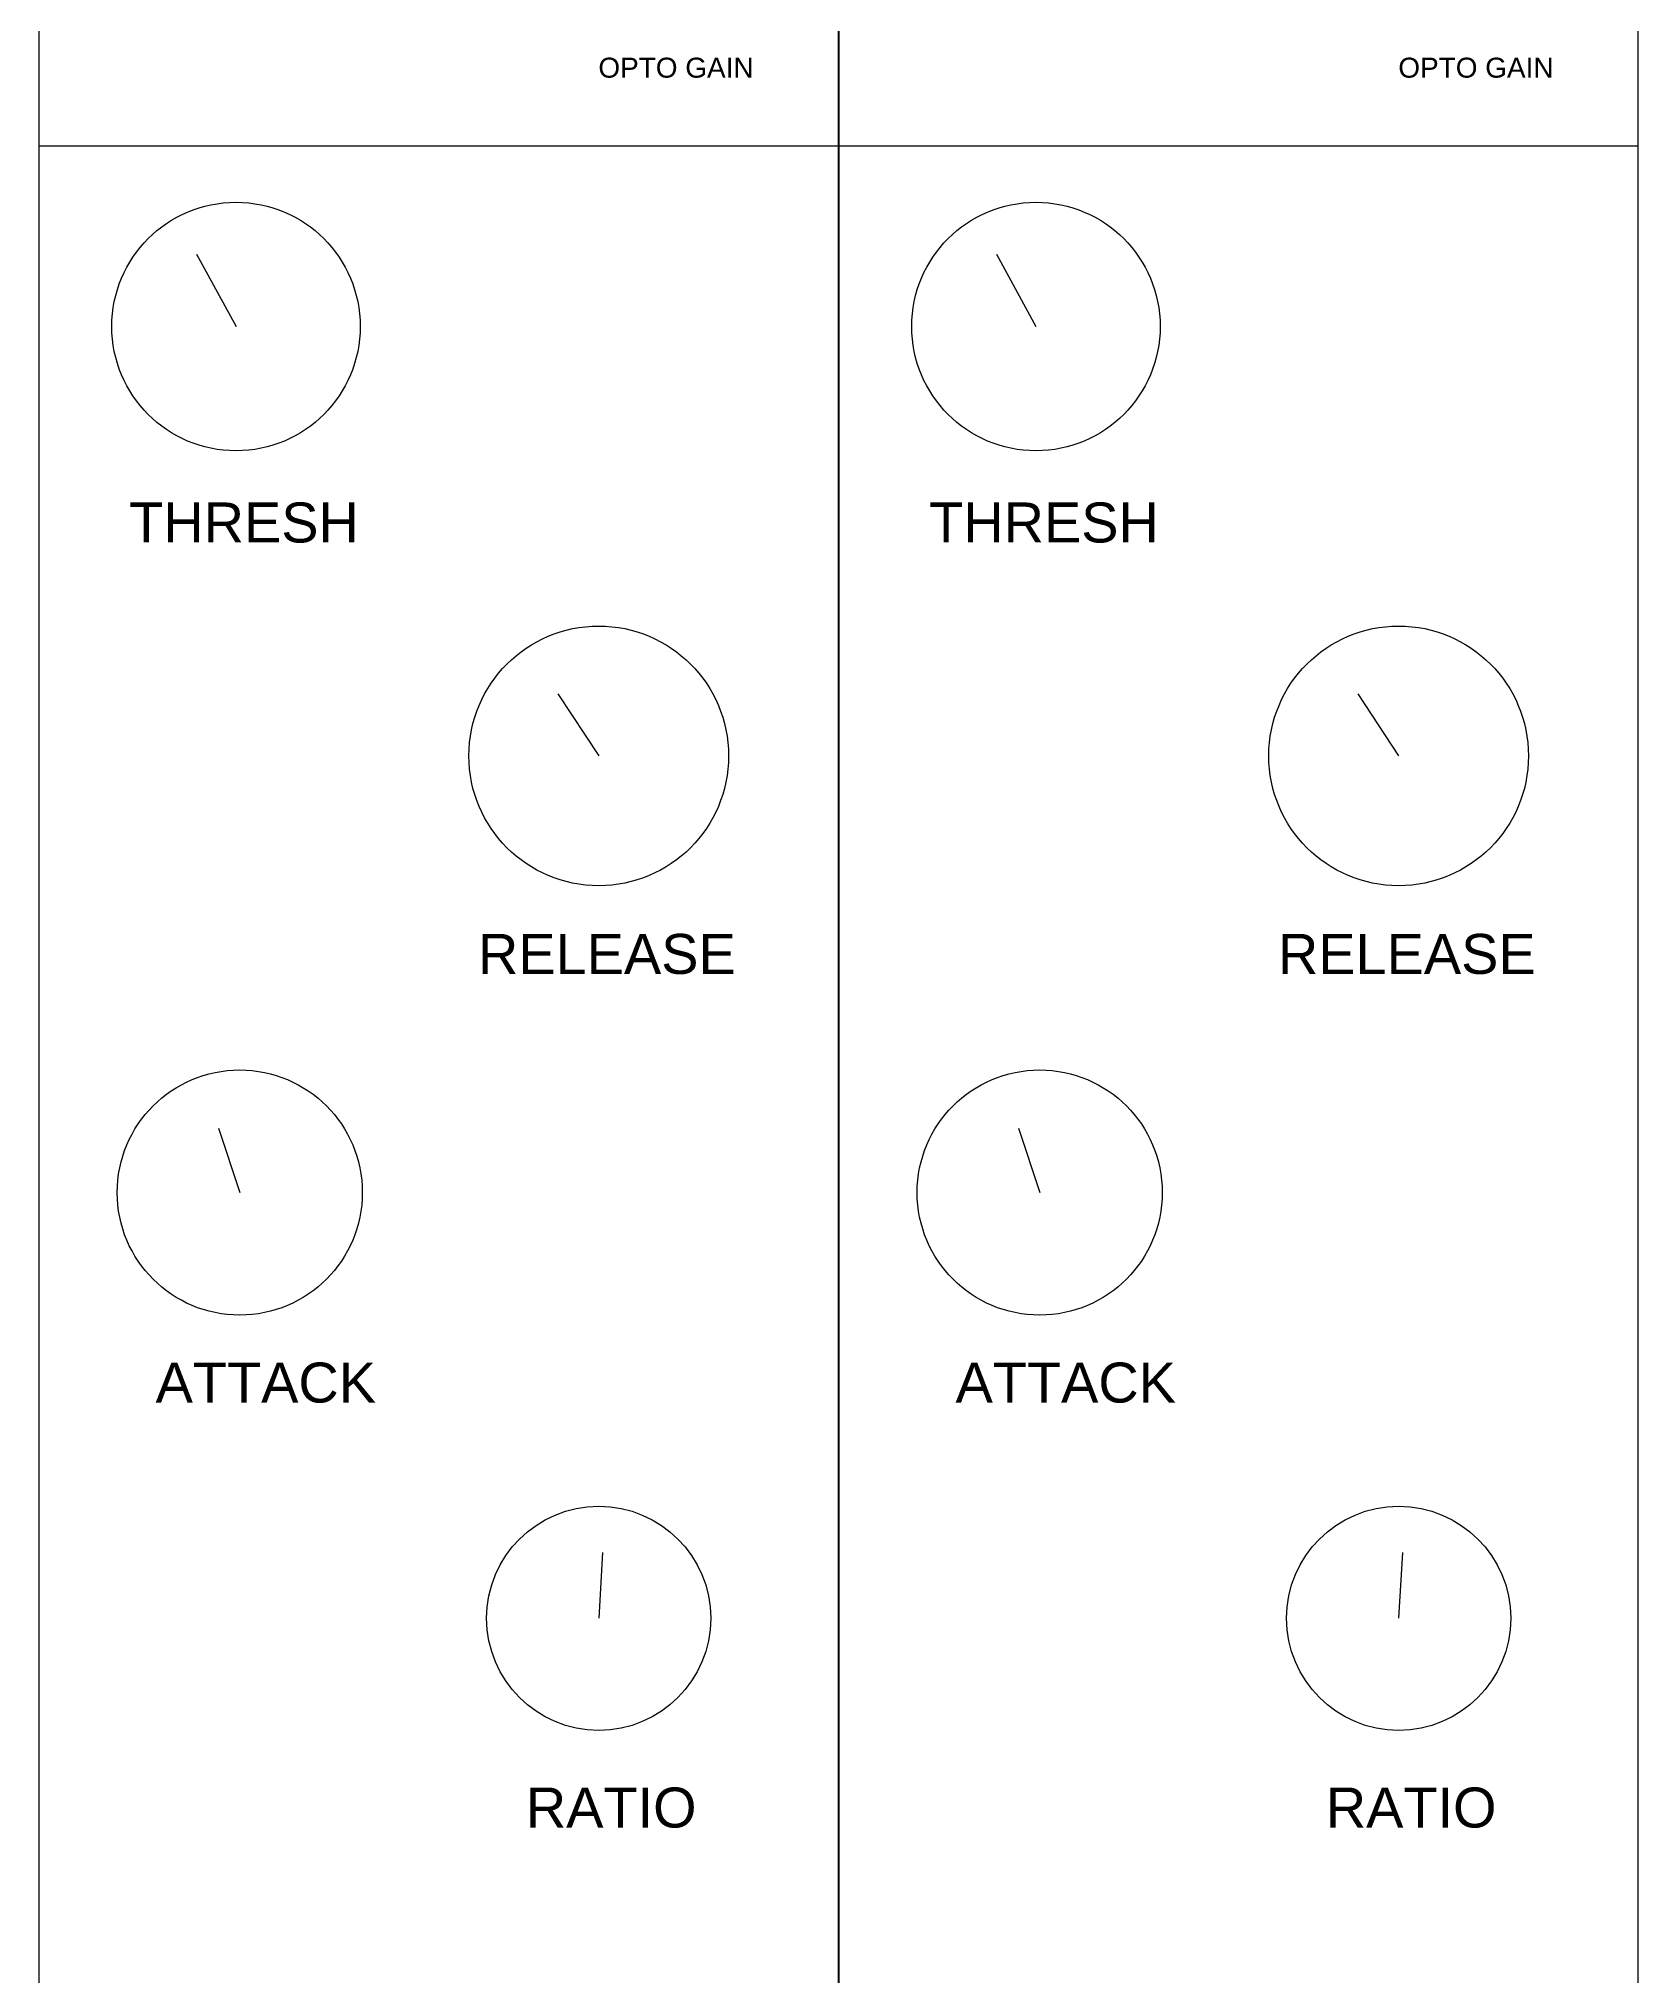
# Model space of a CAD drawing. Header units: inches. Extents: x 0 to 1600, y -1400 to 2600.
# Drawn here: x 200.3 to 400.2, y -489.7 to -247.6 of the extents above; entities that cross this region are included whole.
import ezdxf

# ---------------------------------------------------------------- set-up
doc = ezdxf.new("R2010")
doc.units = ezdxf.units.IN
doc.header["$MEASUREMENT"] = 0
doc.layers.get('0').update_dxf_attribs({"lineweight": 25, "true_color": 0xffffff})
doc.styles.add('textstyle440', font='')
doc.styles.add('textstyle445', font='')
doc.styles.add('textstyle457', font='')
doc.styles.add('textstyle462', font='')
doc.styles.add('textstyle489', font='')
doc.styles.add('textstyle494', font='')
doc.styles.add('textstyle521', font='')
doc.styles.add('textstyle526', font='')
doc.styles.add('textstyle729', font='')
doc.styles.add('textstyle733', font='')
doc.styles.get('textstyle440').set_extended_font_data('Liberation Sans')
doc.styles.get('textstyle445').set_extended_font_data('Liberation Sans')
doc.styles.get('textstyle457').set_extended_font_data('Liberation Sans')
doc.styles.get('textstyle462').set_extended_font_data('Liberation Sans')
doc.styles.get('textstyle489').set_extended_font_data('Liberation Sans')
doc.styles.get('textstyle494').set_extended_font_data('Liberation Sans')
doc.styles.get('textstyle521').set_extended_font_data('Liberation Sans')
doc.styles.get('textstyle526').set_extended_font_data('Liberation Sans')
doc.styles.get('textstyle729').set_extended_font_data('Liberation Sans')
doc.styles.get('textstyle733').set_extended_font_data('Liberation Sans')

msp = doc.modelspace()

# ---------------------------------------------------------------- linework, layer by layer
for p, q in [((300.22, -1400), (300.22, 1200)), ((400.22, -1400), (400.22, 1200)), ((200.26, -121.03), (200.26, -451.03)), ((300.26, -121.03), (300.26, -451.03)), ((200.26, -261.03), (250.26, -261.03)), ((250.26, -261.03), (300.22, -261.03)), ((300.26, -261.03), (350.26, -261.03)), ((350.26, -261.03), (400.22, -261.03)), ((219.97, -274.57), (224.92, -283.6)), ((319.97, -274.57), (324.92, -283.6)), ((200.3, -360.3), (200.3, -330.3)), ((265.17, -329.51), (270.26, -337.26)), ((300.3, -360.3), (300.3, -330.3)), ((365.17, -329.51), (370.26, -337.26)), ((200.3, -370.3), (200.3, -350.3)), ((300.3, -370.3), (300.3, -350.3)), ((222.72, -383.79), (225.39, -391.83)), ((322.72, -383.79), (325.39, -391.83)), ((270.73, -436.82), (270.26, -445.04)), ((370.73, -436.82), (370.26, -445.04)), ((200.26, -451.03), (200.26, -561.03)), ((300.26, -451.03), (300.26, -561.03))]:
    msp.add_line(p, q)
for centre, radius in [((224.92, -283.6), 15.53), ((324.92, -283.6), 15.53), ((270.26, -337.26), 16.23), ((370.26, -337.26), 16.23), ((225.39, -391.83), 15.32), ((325.39, -391.83), 15.32), ((270.26, -445.04), 14.01), ((370.26, -445.04), 14.01)]:
    msp.add_circle(centre, radius)

# ---------------------------------------------------------------- texts
at = {"char_height": 1, "attachment_point": 1}
for s, insert, style in [('\\C7;\\H2.5;OPTO GAIN', (270.22, -250), 'textstyle733'), ('\\C7;\\H2.5;OPTO GAIN', (370.22, -250), 'textstyle729'), ('\\H5;THRESH', (211.57, -305.59), 'textstyle445'), ('\\H5;THRESH', (311.57, -305.59), 'textstyle440'), ('\\H5;RELEASE', (255.17, -359.51), 'textstyle462'), ('\\H5;RELEASE', (355.17, -359.51), 'textstyle457'), ('\\H5;ATTACK', (214.87, -413.08), 'textstyle494'), ('\\H5;ATTACK', (314.87, -413.08), 'textstyle489'), ('\\H5;RATIO', (261.15, -466.19), 'textstyle526'), ('\\H5;RATIO', (361.15, -466.19), 'textstyle521')]:
    msp.add_mtext(s, dxfattribs=dict(at, insert=insert, style=style))

doc.saveas('drawing.dxf')
